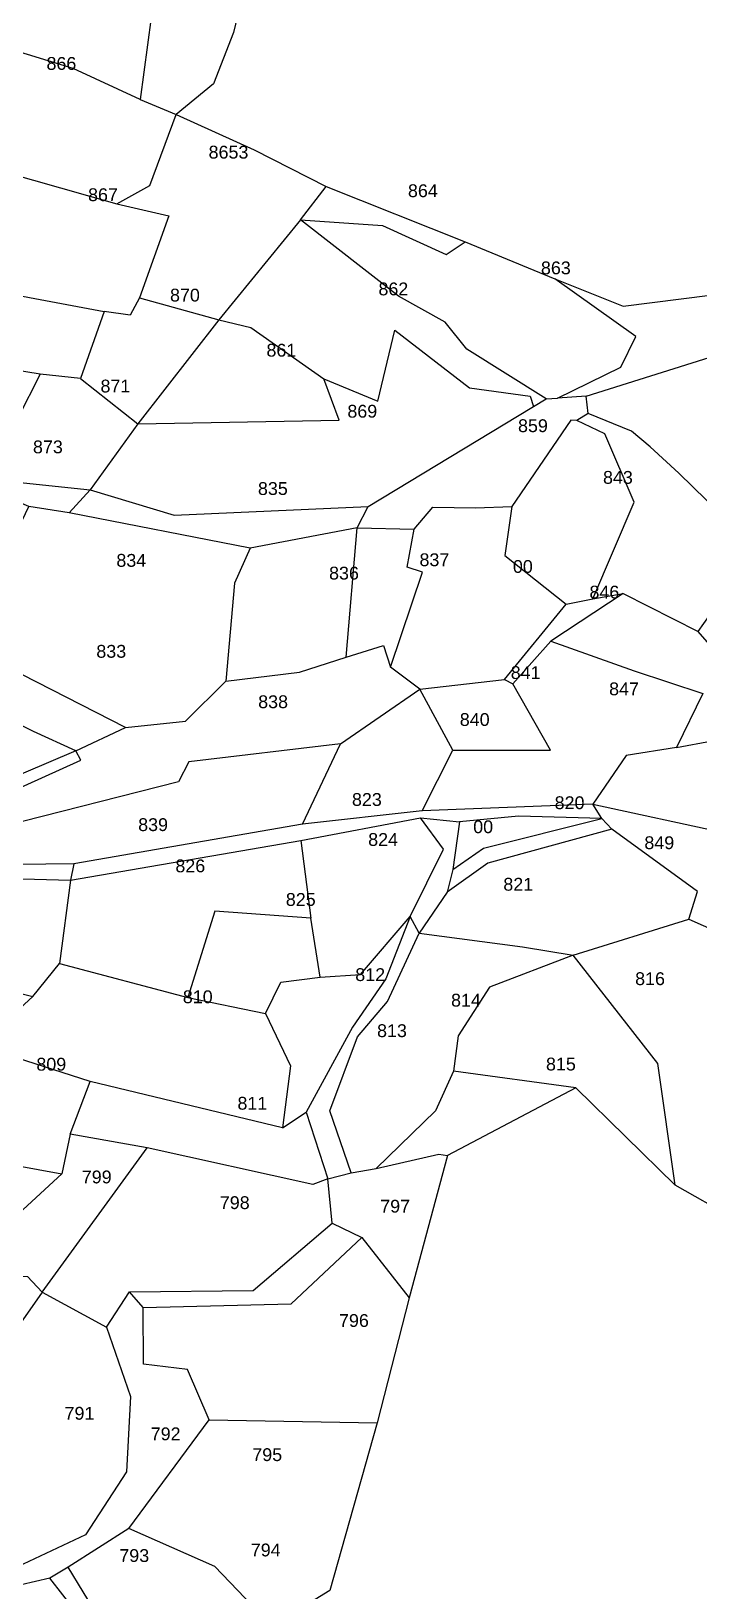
# Model space of a CAD drawing. Header units: inches. Extents: x 206944 to 214764, y 1611536 to 1620388.
# Drawn here: x 211239 to 212125, y 1614355 to 1616425 of the extents above; entities that cross this region are included whole.
import ezdxf
from ezdxf.enums import TextEntityAlignment as Align

# ---------------------------------------------------------------- set-up
doc = ezdxf.new("R2010")
doc.units = ezdxf.units.IN
doc.header["$LTSCALE"] = 15
doc.header["$MEASUREMENT"] = 0
doc.layers.add('PLOT', color=7, linetype='Continuous')
doc.layers.add('PLOT NO', color=7, linetype='Continuous')
doc.styles.get("Standard").update_dxf_attribs({"font": 'arial.ttf'})

msp = doc.modelspace()

# ---------------------------------------------------------------- linework, layer by layer
at = {"layer": 'PLOT'}
for points in [[(211835.6, 1616922.5), (211791.7, 1616879.2), (211639.5, 1616764.3), (211402.6, 1616631.3), (211457.6, 1616551.5), (211522, 1616482.4), (211507.7, 1616422.9), (211481.1, 1616355), (211431.7, 1616314.1), (211535.1, 1616267.4), (211630.9, 1616218.8), (211815.2, 1616145.4), (211934.2, 1616096), (212025.1, 1616059.9), (212255.9, 1616089.2), (212510.2, 1616124.1), (212595.6, 1616136), (212546.1, 1616087), (212510.2, 1616124.1)], [(211274.3, 1616595.2), (211312.6, 1616555.5), (211302, 1616495.9), (211398.7, 1616442.9), (211384.1, 1616334.2), (211431.7, 1616314.1)], [(211384.1, 1616334.2), (211294.9, 1616375.3), (211140.1, 1616422.6), (211129.3, 1616432), (211164.5, 1616474.1), (211181.5, 1616515.6)], [(211140.1, 1616422.6), (211084.9, 1616315.4), (211095.7, 1616268.6), (211352.9, 1616195.8), (211396.7, 1616220.1), (211431.7, 1616314.1)], [(211922.9, 1615936.9), (211817.7, 1616002.7), (211789, 1616038.9), (211727, 1616073.2), (211596.7, 1616174.5), (211630.9, 1616218.8)], [(211352.9, 1616195.8), (211421.9, 1616180), (211383.2, 1616071.1), (211488.3, 1616041.8)], [(211596.7, 1616174.5), (211488.3, 1616041.8), (211531, 1616031.6), (211627.7, 1615963.6), (211699.6, 1615933.9), (211722.2, 1616028.1), (211820.9, 1615951.6), (211901.5, 1615940.3), (211906, 1615926.8)], [(211596.7, 1616174.5), (211705.8, 1616166.8), (211790, 1616128.3), (211815.2, 1616145.4)], [(210902.6, 1616026.1), (210940.1, 1616052.8), (210981.7, 1616129), (211036.2, 1616102.9), (211135.4, 1616090.6), (211336.2, 1616053)], [(211975.8, 1615940.6), (211938, 1615938), (212021.8, 1615979.1), (212041.7, 1616019.5), (211934.2, 1616096)], [(211383.2, 1616071.1), (211370.5, 1616047.8), (211336.2, 1616053), (211304.8, 1615963.8), (211380.7, 1615904)], [(211251.3, 1615969.7), (210902.6, 1616026.1), (210886.7, 1615964.4)], [(211488.3, 1616041.8), (211380.7, 1615904), (211648.2, 1615908.8), (211627.7, 1615963.6)], [(211978.6, 1615917.3), (211975.8, 1615940.6), (212147.8, 1615994.6), (212332.7, 1616018.8), (212420.7, 1616028.1), (212450.5, 1615993.6)], [(211289.8, 1615785.8), (211236.3, 1615794), (211206.7, 1615807), (211145.1, 1615832.1), (211076.8, 1615861.6), (211018.5, 1615881.8), (210980.4, 1615893.6), (210927.6, 1615912.3), (210848.8, 1615897.7), (210778.5, 1615888.3), (210749.4, 1615891.1), (210781.6, 1615937.6), (210784.5, 1615950.4), (210807.4, 1615938.2), (210826.2, 1615953.5), (210886.7, 1615964.4), (210906.8, 1615928.6), (211073.6, 1615879.9), (211220.5, 1615826.5), (211317.8, 1615816.4)], [(211304.8, 1615963.8), (211251.3, 1615969.7), (211221.8, 1615911.2), (211220.5, 1615826.5)], [(211672, 1615766), (211686.6, 1615794.2), (211922.9, 1615936.9), (211938, 1615938)], [(211380.7, 1615904), (211317.8, 1615816.4), (211428.9, 1615782.4), (211686.6, 1615794.2)], [(212184.6, 1615559.2), (212124.7, 1615628.3), (212177.1, 1615702.5), (212153.3, 1615727.8), (212154, 1615784.9), (212099.1, 1615838.2), (212060.9, 1615873.1), (212036.3, 1615894), (211978.6, 1615917.3), (211963.4, 1615908.1), (211955.8, 1615908.5), (211877.4, 1615794.1), (211868.2, 1615729), (211949.4, 1615664.4), (211984.8, 1615671.4), (212039.8, 1615800), (212000.6, 1615890.5), (211963.4, 1615908.1)], [(211672, 1615766), (211530, 1615738.9), (211289.8, 1615785.8), (211317.8, 1615816.4)], [(211364.7, 1615500.8), (211148.6, 1615611), (211236.3, 1615794)], [(211755.2, 1615551.7), (211716.1, 1615580.9), (211758.5, 1615707.1), (211738.2, 1615713.4), (211747.6, 1615764), (211772.4, 1615793), (211829.2, 1615792.1), (211877.4, 1615794.1)], [(211657.2, 1615594.3), (211672, 1615766), (211747.6, 1615764)], [(211530, 1615738.9), (211509.3, 1615692.2), (211497.7, 1615562.4)], [(212025, 1615678.7), (211929.1, 1615615.2), (212039.8, 1615575.9), (212130.7, 1615545.9), (212095.9, 1615474.5), (212190.5, 1615492)], [(211984.8, 1615671.4), (212025, 1615678.7), (212124.7, 1615628.3)], [(211867.5, 1615564.6), (211949.4, 1615664.4)], [(211298.5, 1615469.7), (211242.6, 1615495.4), (211193.1, 1615520), (211115.7, 1615540.2), (211148.6, 1615611)], [(211758.4, 1615390.2), (211798.9, 1615470.8), (211928.6, 1615470.8), (211878.5, 1615558.9), (211929.1, 1615615.2)], [(211298.5, 1615469.7), (211364.7, 1615500.8), (211444, 1615509.3), (211497.7, 1615562.4), (211595.4, 1615574.3), (211657.2, 1615594.3), (211706.8, 1615609.5), (211716.1, 1615580.9)], [(211599.6, 1615372.5), (211649.7, 1615479.1), (211755.2, 1615551.7)], [(211798.9, 1615470.8), (211755.2, 1615551.7), (211867.5, 1615564.6), (211878.5, 1615558.9)], [(211296.1, 1615319.9), (211035, 1615316.7), (211005.7, 1615322.1), (210972.8, 1615326.9), (210915.9, 1615344.5), (210845.7, 1615368.3), (210779.9, 1615401.8), (210752.3, 1615425.8), (210710.8, 1615456.3), (210663.2, 1615499.4), (210582, 1615521.6)], [(211435, 1615428.9), (211201.8, 1615369.4), (211206.6, 1615412.9), (211305.1, 1615457.6), (211298.5, 1615469.7), (211095.9, 1615383.5), (211049.5, 1615341.1), (211005.7, 1615322.1)], [(211649.7, 1615479.1), (211448.4, 1615455.3), (211435, 1615428.9)], [(212095.9, 1615474.5), (212029.2, 1615463.5), (211984.6, 1615399.1)], [(211984.6, 1615399.1), (211758.4, 1615390.2), (211599.6, 1615372.5), (211296.1, 1615319.9), (211291.6, 1615298.4)], [(212112.2, 1615246.6), (212123.5, 1615283.4), (212010.2, 1615365.7), (211996.6, 1615380.2), (211984.6, 1615399.1), (212160.3, 1615361.1)], [(211597.2, 1615351.1), (211756, 1615381.1)], [(211742.4, 1615250), (211786.7, 1615339.4), (211756, 1615381.1), (211807.9, 1615375.8), (211799, 1615312.2), (211791.5, 1615282.2), (211754.2, 1615228.1)], [(212010.2, 1615365.7), (211845.2, 1615320.7), (211791.5, 1615282.2)], [(211799, 1615312.2), (211839.6, 1615340.9), (211996.6, 1615380.2)], [(211996.6, 1615380.2), (211886, 1615383), (211807.9, 1615375.8)], [(211291.6, 1615298.4), (211597.2, 1615351.1), (211610.4, 1615247.8), (211483, 1615257.1)], [(210873.4, 1615221.9), (210909.4, 1615320.6), (210994.2, 1615298.3), (211115.8, 1615303.3), (211291.6, 1615298.4), (211276.8, 1615187.8)], [(211483, 1615257.1), (211447.3, 1615142.7)], [(211550.5, 1615121.5), (211570.5, 1615163.1), (211622.7, 1615169.5), (211610.4, 1615247.8)], [(211622.7, 1615169.5), (211676.3, 1615172.9), (211742.4, 1615250), (211709.9, 1615167.5), (211665.6, 1615103.1), (211604.1, 1614990.3)], [(211664.2, 1614909.9), (211635.9, 1614992.2), (211672.4, 1615090.2), (211712.4, 1615137.2), (211754.2, 1615228.1), (211742.4, 1615250)], [(211958.8, 1615198.5), (212112.2, 1615246.6), (212165.4, 1615223)], [(210822.5, 1615163.3), (210840.9, 1615226.2), (210873.4, 1615221.9), (211051.2, 1615191.4), (211241.7, 1615143.8), (211169.7, 1615078.2)], [(211754.2, 1615228.1), (211891.3, 1615209.9), (211958.8, 1615198.5), (211847.6, 1615156.2), (211806.2, 1615091.8), (211799.8, 1615044.6), (211776.1, 1614992.1), (211697, 1614915.5)], [(212094.1, 1614893.3), (212071.1, 1615055), (211958.8, 1615198.5)], [(211241.7, 1615143.8), (211276.8, 1615187.8), (211447.3, 1615142.7), (211550.5, 1615121.5), (211583.7, 1615051.9), (211573, 1614969.5), (211317.5, 1615031.1)], [(211291, 1614961.4), (211317.5, 1615031.1), (211169.7, 1615078.2), (211031.6, 1615068.2), (211023.2, 1614955.4)], [(211962.4, 1615022.7), (211799.8, 1615044.6)], [(212170.7, 1614850.1), (212094.1, 1614893.3), (211962.4, 1615022.7), (211792, 1614933), (211741.2, 1614743.8), (211698.5, 1614578.1), (211635.6, 1614355.6), (211540.7, 1614297.2), (211526, 1614295.7), (211538.6, 1614197.8), (211683.6, 1613893.3), (211582.2, 1613636.8), (211402.7, 1613595.6), (211405.2, 1613389.4), (211415.7, 1613240.9), (211430.3, 1613112.6)], [(211573, 1614969.5), (211604.1, 1614990.3), (211633.1, 1614902.1)], [(210997.6, 1614533.9), (211106.7, 1614774.5), (211125.9, 1614832.3), (210986.2, 1614864.3), (211023.2, 1614955.4), (211280, 1614908.6), (211182.3, 1614818.9), (211125.9, 1614832.3)], [(211254, 1614751.4), (211393.1, 1614943.1), (211291, 1614961.4), (211280, 1614908.6)], [(211633.1, 1614902.1), (211613.1, 1614894.6), (211393.1, 1614943.1)], [(211639, 1614843.1), (211633.1, 1614902.1), (211664.2, 1614909.9), (211697, 1614915.5), (211780.2, 1614934.7), (211792, 1614933)], [(211388.1, 1614731), (211369.8, 1614752), (211534, 1614753.8), (211639, 1614843.1), (211678.4, 1614824)], [(211475.7, 1614582.3), (211446.7, 1614648.7), (211388.3, 1614655.9), (211388.1, 1614731), (211584.4, 1614736.2), (211678.4, 1614824), (211741.2, 1614743.8)], [(211106.7, 1614774.5), (211234.3, 1614772.4), (211254, 1614751.4), (211177.4, 1614642.8), (211166.4, 1614626.3), (211115.3, 1614425.5)], [(211254, 1614751.4), (211339.5, 1614704.9), (211371, 1614612.9), (211365.8, 1614512.9), (211311.5, 1614429.7), (211213.5, 1614383.4), (211115.3, 1614425.5)], [(211339.5, 1614704.9), (211369.8, 1614752)], [(211368.9, 1614438), (211475.7, 1614582.3), (211698.5, 1614578.1)], [(211540.7, 1614297.2), (211543.2, 1614324.8), (211483, 1614387.5), (211368.9, 1614438), (211288.2, 1614386.5)], [(211364.5, 1614231.9), (211358.6, 1614270.2), (211315.8, 1614305.5), (211264.1, 1614371.9), (211226.1, 1614363.3), (211192.6, 1614357.9), (211152, 1614360.2), (211111.9, 1614192)], [(211527.5, 1614029.2), (211489.4, 1614047.3), (211454.7, 1614153.6), (211394.3, 1614214.5), (211367.7, 1614290.2), (211328.3, 1614321.2), (211288.2, 1614386.5), (211264.1, 1614371.9)]]:
    msp.add_lwpolyline(points, dxfattribs=at)

# ---------------------------------------------------------------- texts
at = {"layer": 'PLOT NO'}
for s, p in [('866', (211279.4, 1616382)), ('8653', (211501.2, 1616264.3)), ('867', (211334.6, 1616207.8)), ('864', (211759.2, 1616213.1)), ('863', (211935.7, 1616110.7)), ('862', (211720, 1616082.8)), ('870', (211443.4, 1616074.6)), ('861', (211571.4, 1616001.5)), ('871', (211351.1, 1615953.9)), ('869', (211678.8, 1615920.5)), ('859', (211905.3, 1615901.3)), ('873', (211261.5, 1615873.2)), ('843', (212018.1, 1615832.7)), ('835', (211560.1, 1615817.9)), ('834', (211372.2, 1615722.6)), ('836', (211654.5, 1615705.7)), ('837', (211774.5, 1615723.4)), ('00', (211891.9, 1615714.5)), ('846', (212000.1, 1615680.5)), ('833', (211345.6, 1615601.9)), ('841', (211895.6, 1615573.7)), ('847', (212026.2, 1615552.1)), ('838', (211560.4, 1615535)), ('840', (211828, 1615511.4)), ('823', (211684.9, 1615405.3)), ('820', (211953.9, 1615401)), ('839', (211401.1, 1615371.9)), ('00', (211839.2, 1615369.1)), ('824', (211706.4, 1615352.2)), ('849', (212073, 1615347.9)), ('826', (211450.5, 1615317.2)), ('821', (211885.8, 1615292.8)), ('825', (211597.1, 1615272.6)), ('812', (211689.3, 1615172.9)), ('816', (212060.7, 1615167.5)), ('810', (211460.4, 1615143.5)), ('814', (211816.4, 1615139)), ('813', (211718.2, 1615098.5)), ('809', (211266, 1615054)), ('815', (211942.4, 1615054.2)), ('811', (211532.9, 1615002.2)), ('799', (211326.3, 1614904.4)), ('798', (211509.5, 1614870.3)), ('797', (211722.4, 1614865.6)), ('796', (211667.7, 1614713.9)), ('791', (211303.4, 1614590.8)), ('792', (211417.8, 1614563.5)), ('795', (211552.6, 1614535.9)), ('793', (211376.1, 1614402)), ('794', (211550.6, 1614409.4))]:
    msp.add_text(s, height=17, dxfattribs=at).set_placement(p, align=Align.MIDDLE_CENTER)

doc.saveas('drawing.dxf')
